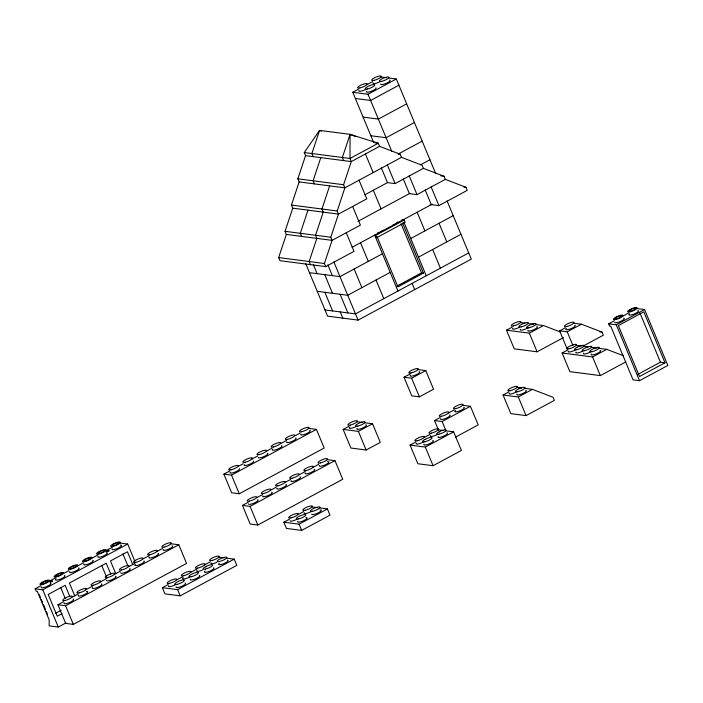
<?xml version="1.0" encoding="UTF-8"?>
<svg xmlns="http://www.w3.org/2000/svg" width="703" height="703" viewBox="0 0 703 703"><rect width="100%" height="100%" fill="white"/><g stroke="black" fill="none" stroke-linecap="round" stroke-linejoin="round"><path stroke-width="1.05" d="M325.7 266.613L279.952 260.681L278.66 257.579L286.349 234.424L285.058 231.322L292.747 208.167L291.455 205.065L299.144 181.91L297.852 178.808L305.541 155.653L304.25 152.551L319.557 130.389L350.059 134.343L349.989 158.483L351.28 161.593L343.591 184.74L344.883 187.842L337.194 210.997L338.486 214.099L330.797 237.254L332.097 240.356L324.408 263.511L325.7 266.613L354.004 251.366L346.245 232.737M320.788 157.639L313.099 180.785L314.39 183.887M307.993 210.144L300.304 233.299L301.596 236.401M329.637 185.864L321.948 209.019L323.239 212.121L315.55 235.277L316.842 238.379L309.153 261.534L310.454 264.636M430.201 204.494L438.918 205.627L467.223 190.381L465.931 187.27L445.315 179.37L444.015 176.26L423.399 168.36L422.108 165.258L401.492 157.349L400.2 154.247L379.585 146.338L378.293 143.236L350.059 134.343L342.37 157.498L343.662 160.6M373.724 142.621L352.774 92.278L358.433 89.228M366.922 84.65L372.581 81.601M352.774 92.278L368.021 94.255L396.325 79.008L435.649 173.474M398.909 85.221L370.604 100.467L355.358 98.49M406.668 103.851L378.363 119.097L363.108 117.12M414.419 122.48L386.114 137.726L370.868 135.749M379.585 146.338L351.28 161.593L305.541 155.653M398.592 153.825L422.178 141.118M401.492 157.349L344.883 187.842L299.144 181.91M364.831 194.819L387.476 182.622L395.095 183.606L423.399 168.36M420.499 164.827L429.928 159.748M357.924 221.348L410.025 193.281M403.258 178.913L409.383 193.624L417.011 194.617L445.315 179.37M352.036 247.324L432.231 204.125M404.128 220.03L375.824 235.277L376.799 237.605L405.104 222.359L404.128 220.03L401.949 219.749M382.441 253.765L339.98 276.631L309.487 272.676M410.745 238.519L453.198 215.645M390.191 272.395L347.739 295.269L317.246 291.306M418.496 257.149L460.957 234.275M396.984 286.095L421.51 272.878L423.417 273.124L402.538 222.974M423.417 273.124L397.942 286.85L377.063 236.7M468.708 252.913L355.49 313.898L324.997 309.944M305.814 263.853L327.58 316.157L358.082 320.111L471.3 259.117L447.073 200.935M308.802 428.399L316.42 429.392L324.18 448.022L239.266 493.761L231.639 492.777L223.888 474.138L229.67 471.019M238.361 466.344L243.185 463.743M251.867 459.068L257.658 455.948M266.34 451.273L272.131 448.154M280.813 443.47L286.604 440.359M295.286 435.675L300.111 433.074M418.162 369.602L425.79 370.586L433.549 389.225L419.392 396.844L411.765 395.859L404.014 377.221L410.614 373.671M223.888 474.138L231.507 475.131L316.42 429.392M404.014 377.221L411.633 378.214L425.79 370.586M563.525 337.572L537.101 351.799L514.236 348.829L506.476 330.199L512.135 327.15M66.003 622.893L58.287 627.058L49.14 625.872L49.219 620.002L37.259 591.276L36.117 591.135L35.15 588.806L40.941 585.687M49.623 581.003L55.414 577.884M64.096 573.209L68.92 570.608M77.611 565.933L83.393 562.813M92.084 558.138L97.866 555.019M105.591 550.862L112.348 547.224M35.15 588.806L42.778 589.791L127.691 544.052L134.818 561.17M364.91 422.767L372.528 423.751L380.288 442.389L366.131 450.008L350.885 448.031L343.126 429.401L348.793 426.352M506.476 330.199L529.35 333.169L543.498 325.542L560.186 331.939M343.126 429.401L358.381 431.378L372.528 423.751M567.374 349.47L559.623 330.832L565.282 327.783M171.181 543.779L178.799 544.763L186.559 563.402L73.34 624.387L65.713 623.403L57.962 604.765L63.718 601.663M72.356 597.014L78.112 593.912M85.784 589.782L92.497 586.161M100.178 582.022L106.891 578.411M114.571 574.272L120.327 571.17M128.965 566.521L134.721 563.419M143.35 558.771L149.106 555.669M156.787 551.53L162.542 548.428M327.352 459.657L334.971 460.641L342.73 479.27L257.816 525.018L250.189 524.025L242.438 505.395L248.221 502.276M256.911 497.601L262.702 494.481M271.384 489.798L276.209 487.205M284.891 482.522L290.682 479.402M299.364 474.727L305.155 471.608M312.879 467.451L318.661 464.332M559.623 330.832L567.242 331.825L581.399 324.197L602.014 332.106L603.306 335.208L583.49 345.885M57.962 604.765L65.581 605.758L178.799 544.763M242.438 505.395L250.057 506.38L334.971 460.641M55.625 613.262L61.143 610.292M61.952 613.675L57.242 616.215L48.191 594.474L65.168 585.327L69.694 596.197M636.962 308.547L644.581 309.54L667.85 365.437L639.545 380.683L633.069 379.84L610.766 326.271L609.624 326.13L608.657 323.793L614.317 320.744M622.805 316.174L628.464 313.125M438.584 430.341L434.507 420.535L440.166 417.485M448.655 412.916L454.314 409.867M625.837 361.878L600.362 375.604L569.869 371.65L562.11 353.011L567.769 349.962M608.657 323.793L616.276 324.786L644.581 309.54M434.507 420.535L442.125 421.528L470.43 406.281L478.189 424.911L455.544 437.108M446.01 430.842L453.628 431.835L461.388 450.465L433.083 465.711L417.837 463.734L410.077 445.104L415.737 442.055M424.225 437.477L429.893 434.428M524.833 388.381L532.461 389.365L553.076 397.274L554.368 400.376L526.064 415.622L510.817 413.645L503.058 395.016L508.717 391.966M226.594 558.156L234.222 559.14L236.806 565.353L180.196 595.845L164.95 593.868L162.358 587.664L168.122 584.562M176.752 579.905L182.508 576.803M191.146 572.154L196.902 569.052M204.582 564.922L210.338 561.82M319.786 507.953L327.413 508.946L329.997 515.15L301.692 530.396L286.446 528.419L283.863 522.215L289.522 519.165M298.01 514.587L303.67 511.538M410.077 445.104L425.324 447.082L453.628 431.835M503.058 395.016L518.304 396.993L532.461 389.365M562.11 353.011L592.603 356.966L606.759 349.347L623.447 355.744M162.358 587.664L177.613 589.641L234.222 559.14M283.863 522.215L299.109 524.192L327.413 508.946M637.797 374.383L660.442 362.186L665.012 362.783L643.816 311.851L618.341 325.577L639.537 376.5L665.012 362.783M381.079 77.031L386.518 77.734M388.697 78.015L396.325 79.008M375.024 142.814L378.293 143.236L349.989 158.483L304.25 152.551M398.021 153.966L400.2 154.247M440.755 175.838L444.015 176.26M463.752 186.989L465.931 187.27M297.852 178.808L343.591 184.74M291.455 205.065L337.194 210.997M292.747 208.167L338.486 214.099L366.79 198.852L359.04 180.223M375.648 237.456L376.799 237.605M285.058 231.322L330.797 237.254M286.349 234.424L332.097 240.356L360.402 225.109L352.642 206.48M278.66 257.579L324.408 263.511M573.771 323.213L581.399 324.197M599.835 331.816L602.014 332.106M520.633 322.58L524.983 323.143M528.252 323.565L533.7 324.268M535.879 324.558L543.498 325.542M576.267 345.393L581.706 346.096M583.885 346.377L588.244 346.939M591.513 347.37L596.952 348.073M599.132 348.354L606.759 349.347M521.564 387.959L517.206 387.388L520.158 388.522M462.811 405.288L470.43 406.281M438.382 429.858L443.83 430.561M357.282 421.774L362.73 422.485M312.167 506.968L317.607 507.671M120.064 543.059L127.691 544.052M218.976 557.163L224.415 557.874M350.059 134.343L355.946 136.602M321.526 131.145L319.557 130.389L311.868 153.544L313.16 156.646M639.976 313.037L660.442 362.186M616.276 324.786L639.545 380.683M592.603 356.966L600.362 375.604M567.242 331.825L572.954 345.551M529.35 333.169L537.101 351.799M431.159 186.989L438.918 205.627M518.304 396.993L526.064 415.622M425.166 189.924L431.291 204.635M439.05 223.264L446.8 241.902M409.251 175.987L417.011 194.617M368.021 94.255L391.835 151.461M417.143 212.262L424.893 230.892M432.653 249.521L440.403 268.159M387.344 164.977L395.095 183.606M381.351 167.912L387.476 182.622M403.953 222.21L426.255 275.778M401.053 223.73L421.51 272.878M365.437 153.966L373.188 172.595M373.319 190.241L381.079 208.87M412.099 283.406L414.691 289.61M374.681 235.127L397.951 291.024M442.125 421.528L445.799 430.35M360.534 242.755L368.284 261.384M376.043 280.014L383.794 298.652M411.633 378.214L419.392 396.844M354.136 269.012L361.887 287.641M425.324 447.082L433.083 465.711M333.855 261.92L358.082 320.111M327.87 264.855L332.361 275.646M340.111 294.276L347.871 312.905M324.733 274.653L332.493 293.292M340.243 311.921L342.827 318.134M313.433 264.838L317.115 273.669M324.865 292.299L332.624 310.928M358.381 431.378L366.131 450.008M299.109 524.192L301.692 530.396M250.057 506.38L257.816 525.018M231.507 475.131L239.266 493.761M177.613 589.641L180.196 595.845M132.788 564.632L127.445 551.785L110.459 560.932L115.81 573.78M122.955 554.008L127.893 565.862M110.74 574.087L106.215 563.217L69.421 583.042L74.764 595.889M101.733 565.44L106.663 577.304M60.686 587.55L65.212 598.42M65.581 605.758L73.34 624.387M42.778 589.791L58.287 627.058M39.333 594.685L40.572 597.664M41.398 599.65L42.637 602.638M43.472 604.624L45.537 609.589M46.363 611.575L47.602 614.563M383.197 230.083A5.193 1.248 -22.6 0 1 380.2 231.849M378.952 232.377A5.193 1.248 -22.6 0 1 377.704 232.798M397.863 221.937A5.193 1.248 -22.6 0 1 395.525 223.642M394.357 224.231A5.193 1.248 -22.6 0 1 393.1 224.749M449.639 414.937A5.193 1.248 -22.6 0 1 445.878 418.373A5.193 1.248 -22.6 0 1 440.772 418.628M463.787 407.309A5.193 1.248 -22.6 0 1 459.402 411A5.193 1.248 -22.6 0 1 455.439 410.482M536.855 326.57A5.193 1.248 -22.6 0 1 533.102 330.006A5.193 1.248 -22.6 0 1 527.997 330.269M527.276 328.169A5.193 1.248 -22.6 0 1 521.942 330.094A5.193 1.248 -22.6 0 1 520.369 329.276M519.649 327.176A5.193 1.248 -22.6 0 1 514.315 329.109A5.193 1.248 -22.6 0 1 512.742 328.292M525.818 390.402A5.193 1.248 -22.6 0 1 522.057 393.838A5.193 1.248 -22.6 0 1 516.951 394.093M516.23 391.993A5.193 1.248 -22.6 0 1 510.896 393.926A5.193 1.248 -22.6 0 1 509.324 393.109M380.095 81.636A5.193 1.248 -22.6 0 1 374.761 83.56A5.193 1.248 -22.6 0 1 373.196 82.743M375.973 87.813A5.193 1.248 -22.6 0 1 371.14 91.346A5.193 1.248 -22.6 0 1 366.667 91.355M389.682 80.037A5.193 1.248 -22.6 0 1 386.545 83.2A5.193 1.248 -22.6 0 1 380.613 84.158M365.947 89.255A5.193 1.248 -22.6 0 1 360.613 91.188A5.193 1.248 -22.6 0 1 359.04 90.371M574.755 325.234A5.193 1.248 -22.6 0 1 570.361 328.916A5.193 1.248 -22.6 0 1 566.407 328.406M637.937 310.568A5.193 1.248 -22.6 0 1 633.552 314.259A5.193 1.248 -22.6 0 1 629.589 313.74M623.789 318.195A5.193 1.248 -22.6 0 1 620.652 321.359A5.193 1.248 -22.6 0 1 614.721 322.308M239.468 468.69A5.193 1.248 -22.6 0 1 234.626 472.223A5.193 1.248 -22.6 0 1 230.153 472.231M253.616 461.071A5.193 1.248 -22.6 0 1 248.783 464.604A5.193 1.248 -22.6 0 1 244.301 464.604M267.325 453.294A5.193 1.248 -22.6 0 1 264.187 456.458A5.193 1.248 -22.6 0 1 258.256 457.407M309.777 430.421A5.193 1.248 -22.6 0 1 306.025 433.856A5.193 1.248 -22.6 0 1 300.91 434.111M295.629 438.039A5.193 1.248 -22.6 0 1 291.868 441.475A5.193 1.248 -22.6 0 1 286.762 441.739M281.472 445.667A5.193 1.248 -22.6 0 1 277.72 449.103A5.193 1.248 -22.6 0 1 272.606 449.358M575.282 349.989A5.193 1.248 -22.6 0 1 569.948 351.922A5.193 1.248 -22.6 0 1 568.375 351.105M576.504 347.414A5.193 1.248 -22.6 0 1 577.69 347.563M582.91 350.982A5.193 1.248 -22.6 0 1 577.576 352.915A5.193 1.248 -22.6 0 1 576.003 352.089M600.116 350.375A5.193 1.248 -22.6 0 1 596.355 353.811A5.193 1.248 -22.6 0 1 591.249 354.066M590.529 351.966A5.193 1.248 -22.6 0 1 585.195 353.899A5.193 1.248 -22.6 0 1 583.622 353.082M311.183 511.564A5.193 1.248 -22.6 0 1 305.849 513.498A5.193 1.248 -22.6 0 1 304.285 512.68M305.884 517.601A5.193 1.248 -22.6 0 1 303.485 520.765A5.193 1.248 -22.6 0 1 297.756 521.292M320.032 509.974A5.193 1.248 -22.6 0 1 318.239 512.856A5.193 1.248 -22.6 0 1 311.701 514.095M297.035 519.192A5.193 1.248 -22.6 0 1 289.926 520.73M423.25 442.082A5.193 1.248 -22.6 0 1 417.916 444.006A5.193 1.248 -22.6 0 1 416.343 443.189M425.21 439.498A5.193 1.248 -22.6 0 1 425.658 439.647M437.407 434.454A5.193 1.248 -22.6 0 1 432.073 436.387A5.193 1.248 -22.6 0 1 430.5 435.57M439.366 431.87A5.193 1.248 -22.6 0 1 439.814 432.029M432.837 440.482A5.193 1.248 -22.6 0 1 429.076 443.918A5.193 1.248 -22.6 0 1 423.971 444.182M446.985 432.863A5.193 1.248 -22.6 0 1 443.233 436.299A5.193 1.248 -22.6 0 1 438.118 436.554M257.57 499.789A5.193 1.248 -22.6 0 1 254.433 502.953A5.193 1.248 -22.6 0 1 248.502 503.91M271.718 492.162A5.193 1.248 -22.6 0 1 267.966 495.606A5.193 1.248 -22.6 0 1 262.852 495.861M285.875 484.543A5.193 1.248 -22.6 0 1 282.114 487.979A5.193 1.248 -22.6 0 1 277.008 488.234M327.589 461.669A5.193 1.248 -22.6 0 1 325.199 464.841A5.193 1.248 -22.6 0 1 319.461 465.368M314.179 469.296A5.193 1.248 -22.6 0 1 310.418 472.732A5.193 1.248 -22.6 0 1 305.313 472.987M300.023 476.915A5.193 1.248 -22.6 0 1 296.271 480.351A5.193 1.248 -22.6 0 1 291.156 480.615M419.146 371.623A5.193 1.248 -22.6 0 1 415.385 375.059A5.193 1.248 -22.6 0 1 410.28 375.314M92.743 560.326A5.193 1.248 -22.6 0 1 88.982 563.762A5.193 1.248 -22.6 0 1 83.877 564.026M78.587 567.954A5.193 1.248 -22.6 0 1 74.834 571.39A5.193 1.248 -22.6 0 1 69.72 571.644M120.31 545.08A5.193 1.248 -22.6 0 1 117.911 548.243A5.193 1.248 -22.6 0 1 112.181 548.771M50.282 583.2A5.193 1.248 -22.6 0 1 46.53 586.636A5.193 1.248 -22.6 0 1 41.415 586.891M64.439 575.572A5.193 1.248 -22.6 0 1 60.045 579.263A5.193 1.248 -22.6 0 1 56.091 578.745M106.153 552.707A5.193 1.248 -22.6 0 1 103.754 555.871A5.193 1.248 -22.6 0 1 98.025 556.398M158.008 553.419A5.193 1.248 -22.6 0 1 154.247 556.855A5.193 1.248 -22.6 0 1 149.141 557.119M172.156 545.8A5.193 1.248 -22.6 0 1 168.404 549.236A5.193 1.248 -22.6 0 1 163.298 549.491M143.851 561.047A5.193 1.248 -22.6 0 1 139.466 564.729A5.193 1.248 -22.6 0 1 135.503 564.219M129.703 568.665A5.193 1.248 -22.6 0 1 126.566 571.838A5.193 1.248 -22.6 0 1 120.635 572.787M87.69 591.698A5.193 1.248 -22.6 0 1 82.857 595.23A5.193 1.248 -22.6 0 1 78.385 595.23M86.513 591.539A5.193 1.248 -22.6 0 1 87.242 591.539M101.399 583.912A5.193 1.248 -22.6 0 1 97.638 587.348A5.193 1.248 -22.6 0 1 92.532 587.611M115.547 576.293A5.193 1.248 -22.6 0 1 112.418 579.457A5.193 1.248 -22.6 0 1 106.487 580.414M73.094 599.158A5.193 1.248 -22.6 0 1 69.333 602.603A5.193 1.248 -22.6 0 1 64.228 602.858M365.885 424.788A5.193 1.248 -22.6 0 1 362.133 428.224A5.193 1.248 -22.6 0 1 357.019 428.479M356.307 426.378A5.193 1.248 -22.6 0 1 350.507 428.373A5.193 1.248 -22.6 0 1 349.918 426.967M404.541 282.211A5.193 1.248 -22.6 0 1 404.023 282.729M418.689 274.583A5.193 1.248 -22.6 0 1 418.18 275.101M415.183 276.868A5.193 1.248 -22.6 0 1 413.935 277.395M227.579 560.177A5.193 1.248 -22.6 0 1 223.185 563.859A5.193 1.248 -22.6 0 1 219.231 563.349M185.117 583.042A5.193 1.248 -22.6 0 1 181.365 586.478A5.193 1.248 -22.6 0 1 176.251 586.741M213.422 567.796A5.193 1.248 -22.6 0 1 209.037 571.486A5.193 1.248 -22.6 0 1 205.074 570.968M199.274 575.423A5.193 1.248 -22.6 0 1 195.513 578.859A5.193 1.248 -22.6 0 1 190.408 579.114M175.539 584.641A5.193 1.248 -22.6 0 1 170.205 586.566A5.193 1.248 -22.6 0 1 168.632 585.748M202.666 569.975A5.193 1.248 -22.6 0 1 196.937 570.502M205.803 566.811A5.193 1.248 -22.6 0 1 206.251 566.961M216.814 562.347A5.193 1.248 -22.6 0 1 211.085 562.883M189.687 577.014A5.193 1.248 -22.6 0 1 183.896 579.008A5.193 1.248 -22.6 0 1 183.298 577.602M50.054 581.943C53.077 582.717 53.911 578.973 50.054 581.943M106.663 551.451C109.686 552.224 110.52 548.472 106.663 551.451M455.72 408.619A5.193 1.248 -22.6 0 0 463.075 404.656A5.193 1.248 -22.6 0 0 455.966 406.193A5.193 1.248 -22.6 0 0 455.72 408.619M441.563 416.246A5.193 1.248 -22.6 0 0 448.918 412.283A5.193 1.248 -22.6 0 0 441.809 413.821A5.193 1.248 -22.6 0 0 441.563 416.246M528.788 327.879A5.193 1.248 -22.6 0 0 536.143 323.925A5.193 1.248 -22.6 0 0 529.034 325.454A5.193 1.248 -22.6 0 0 528.788 327.879M521.16 326.895A5.193 1.248 -22.6 0 0 528.515 322.932A5.193 1.248 -22.6 0 0 521.406 324.47A5.193 1.248 -22.6 0 0 521.16 326.895M513.542 325.902A5.193 1.248 -22.6 0 0 520.897 321.948A5.193 1.248 -22.6 0 0 513.788 323.477A5.193 1.248 -22.6 0 0 513.542 325.902M517.742 391.712A5.193 1.248 -22.6 0 0 525.097 387.748A5.193 1.248 -22.6 0 0 517.988 389.286A5.193 1.248 -22.6 0 0 517.742 391.712M510.123 390.719A5.193 1.248 -22.6 0 0 517.47 386.755A5.193 1.248 -22.6 0 0 510.369 388.293A5.193 1.248 -22.6 0 0 510.123 390.719M373.987 80.362A5.193 1.248 -22.6 0 0 381.342 76.399A5.193 1.248 -22.6 0 0 374.233 77.936A5.193 1.248 -22.6 0 0 373.987 80.362M367.458 88.973A5.193 1.248 -22.6 0 0 374.813 85.01A5.193 1.248 -22.6 0 0 367.704 86.548A5.193 1.248 -22.6 0 0 367.458 88.973M381.606 81.346A5.193 1.248 -22.6 0 0 388.961 77.392A5.193 1.248 -22.6 0 0 381.852 78.921A5.193 1.248 -22.6 0 0 381.606 81.346M359.831 87.98A5.193 1.248 -22.6 0 0 367.186 84.026A5.193 1.248 -22.6 0 0 360.077 85.555A5.193 1.248 -22.6 0 0 359.831 87.98M566.68 326.544A5.193 1.248 -22.6 0 0 574.035 322.58A5.193 1.248 -22.6 0 0 566.926 324.118A5.193 1.248 -22.6 0 0 566.68 326.544M629.87 311.877A5.193 1.248 -22.6 0 0 637.226 307.923A5.193 1.248 -22.6 0 0 630.116 309.452A5.193 1.248 -22.6 0 0 629.87 311.877M615.714 319.505A5.193 1.248 -22.6 0 0 623.069 315.542A5.193 1.248 -22.6 0 0 615.96 317.079A5.193 1.248 -22.6 0 0 615.714 319.505M616.601 318.758A3.374 0.808 -22.6 0 0 621.382 316.183A3.374 0.808 -22.6 0 0 616.759 317.185A3.374 0.808 -22.6 0 0 616.601 318.758M630.758 311.13A3.374 0.808 -22.6 0 0 635.538 308.555A3.374 0.808 -22.6 0 0 630.916 309.557A3.374 0.808 -22.6 0 0 630.758 311.13M230.944 469.85A5.193 1.248 -22.6 0 0 238.299 465.887A5.193 1.248 -22.6 0 0 231.19 467.425A5.193 1.248 -22.6 0 0 230.944 469.85M245.101 462.223A5.193 1.248 -22.6 0 0 252.456 458.259A5.193 1.248 -22.6 0 0 245.347 459.797A5.193 1.248 -22.6 0 0 245.101 462.223M259.249 454.604A5.193 1.248 -22.6 0 0 266.604 450.641A5.193 1.248 -22.6 0 0 259.495 452.178A5.193 1.248 -22.6 0 0 259.249 454.604M273.405 446.976A5.193 1.248 -22.6 0 0 280.761 443.013A5.193 1.248 -22.6 0 0 273.652 444.551A5.193 1.248 -22.6 0 0 273.405 446.976M301.71 431.73A5.193 1.248 -22.6 0 0 309.065 427.767A5.193 1.248 -22.6 0 0 301.956 429.305A5.193 1.248 -22.6 0 0 301.71 431.73M287.553 439.357A5.193 1.248 -22.6 0 0 294.909 435.394A5.193 1.248 -22.6 0 0 287.799 436.932A5.193 1.248 -22.6 0 0 287.553 439.357M569.175 348.723A5.193 1.248 -22.6 0 0 576.53 344.76A5.193 1.248 -22.6 0 0 569.421 346.298A5.193 1.248 -22.6 0 0 569.175 348.723M576.794 349.707A5.193 1.248 -22.6 0 0 584.149 345.744A5.193 1.248 -22.6 0 0 577.04 347.282A5.193 1.248 -22.6 0 0 576.794 349.707M584.421 350.7A5.193 1.248 -22.6 0 0 591.777 346.737A5.193 1.248 -22.6 0 0 584.668 348.275A5.193 1.248 -22.6 0 0 584.421 350.7M592.04 351.685A5.193 1.248 -22.6 0 0 599.395 347.721A5.193 1.248 -22.6 0 0 592.286 349.259A5.193 1.248 -22.6 0 0 592.04 351.685M305.076 510.29A5.193 1.248 -22.6 0 0 312.431 506.336A5.193 1.248 -22.6 0 0 305.322 507.865A5.193 1.248 -22.6 0 0 305.076 510.29M298.547 518.911A5.193 1.248 -22.6 0 0 305.902 514.947A5.193 1.248 -22.6 0 0 298.793 516.485A5.193 1.248 -22.6 0 0 298.547 518.911M312.694 511.283A5.193 1.248 -22.6 0 0 320.05 507.32A5.193 1.248 -22.6 0 0 312.94 508.858A5.193 1.248 -22.6 0 0 312.694 511.283M290.919 517.918A5.193 1.248 -22.6 0 0 298.274 513.955A5.193 1.248 -22.6 0 0 291.165 515.492A5.193 1.248 -22.6 0 0 290.919 517.918M431.291 433.18A5.193 1.248 -22.6 0 0 438.646 429.225A5.193 1.248 -22.6 0 0 431.537 430.754A5.193 1.248 -22.6 0 0 431.291 433.18M417.143 440.807A5.193 1.248 -22.6 0 0 424.489 436.844A5.193 1.248 -22.6 0 0 417.389 438.382A5.193 1.248 -22.6 0 0 417.143 440.807M438.918 434.173A5.193 1.248 -22.6 0 0 446.264 430.21A5.193 1.248 -22.6 0 0 439.164 431.747A5.193 1.248 -22.6 0 0 438.918 434.173M424.761 441.8A5.193 1.248 -22.6 0 0 432.117 437.837A5.193 1.248 -22.6 0 0 425.007 439.366A5.193 1.248 -22.6 0 0 424.761 441.8M249.495 501.098A5.193 1.248 -22.6 0 0 256.85 497.135A5.193 1.248 -22.6 0 0 249.741 498.673A5.193 1.248 -22.6 0 0 249.495 501.098M263.651 493.48A5.193 1.248 -22.6 0 0 271.007 489.516A5.193 1.248 -22.6 0 0 263.897 491.054A5.193 1.248 -22.6 0 0 263.651 493.48M277.799 485.852A5.193 1.248 -22.6 0 0 285.154 481.889A5.193 1.248 -22.6 0 0 278.045 483.427A5.193 1.248 -22.6 0 0 277.799 485.852M291.956 478.233A5.193 1.248 -22.6 0 0 299.311 474.27A5.193 1.248 -22.6 0 0 292.202 475.808A5.193 1.248 -22.6 0 0 291.956 478.233M320.26 462.978A5.193 1.248 -22.6 0 0 327.616 459.024A5.193 1.248 -22.6 0 0 320.506 460.553A5.193 1.248 -22.6 0 0 320.26 462.978M306.104 470.606A5.193 1.248 -22.6 0 0 313.459 466.643A5.193 1.248 -22.6 0 0 306.35 468.18A5.193 1.248 -22.6 0 0 306.104 470.606M411.07 372.933A5.193 1.248 -22.6 0 0 418.426 368.97A5.193 1.248 -22.6 0 0 411.325 370.507A5.193 1.248 -22.6 0 0 411.07 372.933M84.668 561.635A5.193 1.248 -22.6 0 0 92.023 557.681A5.193 1.248 -22.6 0 0 84.914 559.21A5.193 1.248 -22.6 0 0 84.668 561.635M70.52 569.263A5.193 1.248 -22.6 0 0 77.866 565.3A5.193 1.248 -22.6 0 0 70.766 566.838A5.193 1.248 -22.6 0 0 70.52 569.263M112.972 546.389A5.193 1.248 -22.6 0 0 120.327 542.426A5.193 1.248 -22.6 0 0 113.218 543.964A5.193 1.248 -22.6 0 0 112.972 546.389M71.407 568.516A3.374 0.808 -22.6 0 0 76.179 565.941A3.374 0.808 -22.6 0 0 71.565 566.943A3.374 0.808 -22.6 0 0 71.407 568.516M56.363 576.882A5.193 1.248 -22.6 0 0 63.718 572.927A5.193 1.248 -22.6 0 0 56.609 574.456A5.193 1.248 -22.6 0 0 56.363 576.882M42.215 584.509A5.193 1.248 -22.6 0 0 49.562 580.546A5.193 1.248 -22.6 0 0 42.461 582.084A5.193 1.248 -22.6 0 0 42.215 584.509M43.103 583.762A3.374 0.808 -22.6 0 0 47.874 581.188A3.374 0.808 -22.6 0 0 43.261 582.189A3.374 0.808 -22.6 0 0 43.103 583.762M57.251 576.144A3.374 0.808 -22.6 0 0 62.031 573.569A3.374 0.808 -22.6 0 0 57.409 574.562A3.374 0.808 -22.6 0 0 57.251 576.144M85.555 560.897A3.374 0.808 -22.6 0 0 90.335 558.314A3.374 0.808 -22.6 0 0 85.713 559.316A3.374 0.808 -22.6 0 0 85.555 560.897M113.86 545.642A3.374 0.808 -22.6 0 0 118.64 543.067A3.374 0.808 -22.6 0 0 114.018 544.069A3.374 0.808 -22.6 0 0 113.86 545.642M98.824 554.017A5.193 1.248 -22.6 0 0 106.171 550.054A5.193 1.248 -22.6 0 0 99.07 551.591A5.193 1.248 -22.6 0 0 98.824 554.017M99.712 553.27A3.374 0.808 -22.6 0 0 104.483 550.695A3.374 0.808 -22.6 0 0 99.87 551.697A3.374 0.808 -22.6 0 0 99.712 553.27M164.089 547.11A5.193 1.248 -22.6 0 0 171.444 543.147A5.193 1.248 -22.6 0 0 164.335 544.684A5.193 1.248 -22.6 0 0 164.089 547.11M149.932 554.729A5.193 1.248 -22.6 0 0 157.287 550.774A5.193 1.248 -22.6 0 0 150.178 552.303A5.193 1.248 -22.6 0 0 149.932 554.729M121.628 569.975A5.193 1.248 -22.6 0 0 128.983 566.02A5.193 1.248 -22.6 0 0 121.874 567.549A5.193 1.248 -22.6 0 0 121.628 569.975M65.019 600.476A5.193 1.248 -22.6 0 0 72.374 596.513A5.193 1.248 -22.6 0 0 65.265 598.051A5.193 1.248 -22.6 0 0 65.019 600.476M135.784 562.356A5.193 1.248 -22.6 0 0 143.14 558.393A5.193 1.248 -22.6 0 0 136.031 559.931A5.193 1.248 -22.6 0 0 135.784 562.356M79.175 592.849A5.193 1.248 -22.6 0 0 86.531 588.886A5.193 1.248 -22.6 0 0 79.421 590.423A5.193 1.248 -22.6 0 0 79.175 592.849M93.323 585.23A5.193 1.248 -22.6 0 0 100.678 581.267A5.193 1.248 -22.6 0 0 93.569 582.805A5.193 1.248 -22.6 0 0 93.323 585.23M107.48 577.602A5.193 1.248 -22.6 0 0 114.835 573.639A5.193 1.248 -22.6 0 0 107.726 575.177A5.193 1.248 -22.6 0 0 107.48 577.602M350.191 425.104A5.193 1.248 -22.6 0 0 357.546 421.141A5.193 1.248 -22.6 0 0 350.437 422.679A5.193 1.248 -22.6 0 0 350.191 425.104M357.818 426.097A5.193 1.248 -22.6 0 0 365.173 422.134A5.193 1.248 -22.6 0 0 358.064 423.672A5.193 1.248 -22.6 0 0 357.818 426.097M219.503 561.486A5.193 1.248 -22.6 0 0 226.858 557.523A5.193 1.248 -22.6 0 0 219.749 559.061A5.193 1.248 -22.6 0 0 219.503 561.486M177.051 584.351A5.193 1.248 -22.6 0 0 184.406 580.397A5.193 1.248 -22.6 0 0 177.297 581.926A5.193 1.248 -22.6 0 0 177.051 584.351M205.355 569.105A5.193 1.248 -22.6 0 0 212.71 565.15A5.193 1.248 -22.6 0 0 205.601 566.68A5.193 1.248 -22.6 0 0 205.355 569.105M191.198 576.732A5.193 1.248 -22.6 0 0 198.554 572.769A5.193 1.248 -22.6 0 0 191.444 574.307A5.193 1.248 -22.6 0 0 191.198 576.732M169.423 583.367A5.193 1.248 -22.6 0 0 176.778 579.404A5.193 1.248 -22.6 0 0 169.669 580.942A5.193 1.248 -22.6 0 0 169.423 583.367M183.58 575.739A5.193 1.248 -22.6 0 0 190.926 571.785A5.193 1.248 -22.6 0 0 183.826 573.314A5.193 1.248 -22.6 0 0 183.58 575.739M197.728 568.121A5.193 1.248 -22.6 0 0 205.083 564.158A5.193 1.248 -22.6 0 0 197.974 565.695A5.193 1.248 -22.6 0 0 197.728 568.121M211.884 560.493A5.193 1.248 -22.6 0 0 219.231 556.53A5.193 1.248 -22.6 0 0 212.13 558.068A5.193 1.248 -22.6 0 0 211.884 560.493"/></g></svg>
